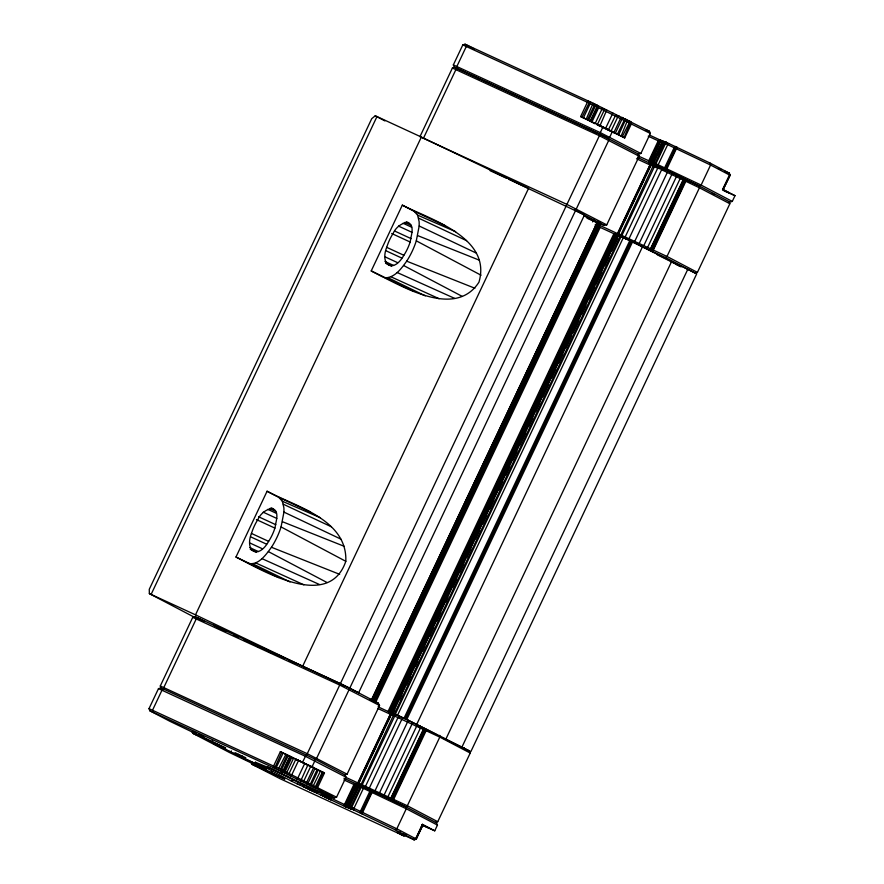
<?xml version="1.0" encoding="UTF-8"?>
<svg xmlns="http://www.w3.org/2000/svg" width="884" height="884" viewBox="0 0 884 884"><rect width="100%" height="100%" fill="white"/><g stroke="black" fill="none" stroke-linecap="round" stroke-linejoin="round"><path stroke-width="1.33" d="M345.81 561.307C347.545 519.317 295.344 506.521 267.078 491.228L235.973 557.03C262.979 570.777 328.903 610.667 345.81 561.307L281.068 526.93L283.941 512.101L283.908 507.891L282.327 501.239L278.891 497.427L267.078 491.228M384.264 277.698C410.275 290.703 456.995 316.174 478.951 282.195C492.123 237.52 430.232 219.475 402.319 205.132L371.214 270.935L383.026 277.123M508.819 179.33L584.49 214.978L358.639 692.769L340.318 683.564L198.038 618.004L196.303 618.8L163.849 687.465L164.302 689.454L160.7 687.918L158.479 688.625L149.009 708.648L149.882 710.813L170.015 721.355L225.774 748.085L196.06 734.681L196.149 732.946L195.165 732.493M212.348 742.206L212.436 740.472M196.06 734.681C193.231 734.615 190.535 728.427 193.209 733.521L229.652 752.593L284.847 779.047L255.144 765.654L255.233 763.909L254.249 763.456M271.432 773.18L271.521 771.434M273.51 767.743L273.598 765.997L280.35 751.698L324.461 773.014L317.71 787.324L315.721 788.152L274.592 768.24L149.882 710.813M300.538 783.644L346.351 805.412L356.009 785.456L358.108 784.705L355.622 785.301L346.163 805.335L347.202 807.567L300.449 785.379L300.538 783.644L267.52 766.704M303.831 782.528L303.919 780.782L310.682 766.483L296.195 759.323L313.345 767.445L308.317 765.246M308.151 784.506L308.24 782.76L314.991 768.461L324.461 773.014M330.649 799.965L331.843 795.876M344.362 806.307L344.451 804.562L353.92 784.539L355.18 783.412L357.578 784.495M413.701 839.502L415.679 838.673L422.442 824.363L423.06 824.717L416.309 839.049L414.209 839.8L395.093 829.745L353.876 810.053L353.965 808.319L363.434 788.285L364.694 787.169L405.911 806.86L436.586 822.938L437.458 825.092L434.751 830.816L422.508 825.347M359.335 785.357L357.733 784.638L357.821 782.904L390.286 714.239L392.021 713.333M360.352 813.048L360.44 811.302L369.899 791.279L371.169 790.152M422.674 727.399L423.281 729.422L390.827 798.086L388.861 798.926L389.49 799.246L391.203 798.274L423.657 729.609L423.303 727.72L408.32 720.349L399.314 716.327L398.043 717.454L365.589 786.119L365.501 787.854L388.021 798.495M395.093 829.745L396.828 828.794L406.286 808.761L405.911 806.86L393.557 801.18L393.634 799.434L426.099 730.781L427.359 729.654L469.338 750.892L470.211 753.046L437.746 821.711L435.525 822.407M617.872 235.542L617.485 233.586L649.939 164.921L651.596 163.871L650.48 161.507L653.718 162.811L654.171 164.8C656.911 166.048 652.072 163.827 653.243 162.402L662.702 142.368L664.812 141.617L710.206 163.142L729.311 173.176L730.074 175.308L723.167 189.574L730.04 175.264L729.156 173.087M628.226 239.829L625.154 238.536L625.242 236.802L657.707 168.137L658.967 167.021L663.298 168.822L699.41 186.06L699.443 187.784L666.989 256.448L665.597 257.587L651.055 250.857L629.485 240.349L629.165 238.404L661.619 169.739L663.298 168.822M653.21 251.863L653.298 250.128L685.752 181.463L687.023 180.336M724.681 171.131L728.681 172.955L729.444 174.933L722.681 189.231L734.991 195.684L732.284 201.408L730.062 202.116L699.388 186.027L658.182 166.336L658.271 164.601L667.74 144.578L669 143.451M664.658 169.33L664.735 167.584L674.205 147.562L675.475 146.446M416.784 724.449L416.673 726.118L384.22 794.782L382.971 795.976M676.448 175.131L676.337 176.8L643.884 245.465L642.635 246.658M593.12 103.24L649.475 131.296L650.348 133.462L640.878 153.484L638.657 154.192L599.628 134.092L454.21 67.085L453.337 64.93L462.807 44.896L465.028 44.2L593.12 103.24L586.202 119.185L590.733 121.495L597.496 107.185L596.744 105.074M606.722 110.135L599.805 126.092L597.264 124.854L604.026 110.555L603.927 108.787M276.769 518.433L274.902 528.113A23.735 9.989 -65.2 0 1 268.625 541.373C258.117 560.169 244.05 551.384 251.774 532.544A23.735 9.989 -65.2 0 1 258.051 519.273C261.808 509.991 278.449 501.725 276.769 518.433L263.233 512.19M412.01 232.337L410.132 242.017A23.735 9.989 -65.2 0 1 403.866 255.277C393.347 274.062 379.291 265.288 387.015 246.437A23.735 9.989 -65.2 0 1 393.281 233.177C397.049 223.895 413.69 215.619 412.01 232.337L398.474 226.083M402.319 205.132L414.132 211.32L417.568 215.132L419.149 221.796L419.182 225.995L416.298 240.835A36.399 15.326 -65.2 0 1 406.695 261.167C401.491 268.349 395.104 277.554 385.336 277.83M372.805 790.926L361.987 813.821M627.673 119.97L621.154 136.114L624.734 137.882L631.496 123.583L630.867 121.55M677.111 147.219L666.293 170.104M389.49 799.246L391.446 798.396L423.9 729.731L423.712 727.919L424.674 728.383L392.021 798.683L390.363 799.666M684.338 179.076L650.525 250.603M374.507 791.876L408.32 720.349M634.171 242.57L667.972 171.043M358.351 783.036L407.336 805.766L437.746 821.711M470.211 753.046L439.79 737.101L390.518 714.15L391.391 714.692M618.59 234.05L617.728 233.498L666.989 256.448L697.41 272.394L729.864 203.729L728.991 201.574M274.592 768.24L281.709 752.317L288.317 755.489L307.809 765.146L300.671 781.058M620.225 236.315L653.077 166.037L654.856 165.142L658.967 167.021M329.356 799.368L329.809 797.799M598.612 226.647L598.07 226.392L599.761 222.359M393.557 801.18L392.496 800.683L393.004 799.147L425.458 730.482L426.298 729.156L427.359 729.654M652.149 251.376L685.962 179.85M241.708 757.621L214.304 744.074L263.609 767.423L241.708 757.621L242.216 756.074L234.956 752.638M302.604 786.384L303.124 784.848M360.992 813.346L371.81 790.462M665.298 169.629L676.116 146.744M309.831 785.29L317.157 769.467M300.449 785.379L297.3 783.931L297.93 782.439M599.628 134.092L602.965 126.876L624.734 137.882M624.104 137.561L630.27 122.953L629.883 121.042M625.916 119.13L618.656 134.909L621.154 136.114M372.153 790.616L361.335 813.501M412.773 722.493L378.971 794.02M676.459 146.899L665.641 169.794M672.437 173.187L638.624 244.702M275.72 768.771L283.123 752.991M328.682 799.048L330.439 795.213M651.243 161.75L660.094 141.495L663.188 142.788M424.674 728.383L425.757 728.902L425.127 730.328L392.673 798.992L391.943 800.429L390.861 799.909M685.409 179.585L651.607 251.111M310.859 785.777L318.273 769.997M151.142 594.357L376.982 116.566L421.348 137.053L528.544 188.403L302.693 666.193L195.497 614.844L149.352 593.617L149.263 589.319L371.733 118.677L375.203 115.837L376.982 116.566M161.153 688.161L160.28 686.006L192.734 617.341L194.966 616.634L203.917 621.087M606.744 224.868L604.181 225.387L574.589 209.873L576.324 208.911L608.789 140.247L608.402 138.346L600.048 134.324L454.619 67.328L452.398 68.024L419.944 136.689L566.854 204.359L606.744 224.868L639.198 156.203L637.983 153.86M195.497 614.844L421.348 137.053M423.502 138.147L455.956 69.482L457.768 68.609M586.202 119.185L580.633 116.555L587.396 102.257L588.656 101.13M581.981 117.185L589.739 101.638M583.396 117.859L590.877 102.168M285.93 754.328L277.963 769.842M312.151 766.561L314.859 760.848L314.483 758.936L345.158 775.014L346.031 777.18L336.561 797.202L280.438 769.246L287.201 754.936M587.473 119.804L594.236 105.505L594.136 103.726M288.317 755.489L281.554 769.787L279.874 770.771M588.589 120.357L595.352 106.047L595.02 104.168M289.908 756.295L283.145 770.605L281.156 771.423M590.181 121.163L596.943 106.853L596.302 104.82M290.328 756.527L283.565 770.826L281.488 771.599M290.46 756.627L283.698 770.925L281.598 771.688M590.6 121.395L597.363 107.086L596.634 104.997M290.803 756.859L284.04 771.168L281.974 771.942M601.474 107.583L601.794 109.461L595.031 123.76L591.838 122.147L598.601 107.837L597.96 105.793M291.842 757.422L285.079 771.721L283.112 772.561M293.532 758.284L286.77 772.583L284.968 773.5M295.764 759.389L289.013 773.699L287.433 774.727M298.461 760.704L291.698 775.003L290.394 776.174M302.682 762.008L306.118 754.914L314.936 759.19L316.671 758.229L349.125 689.564L348.749 687.664L302.693 666.193M304.637 763.654L297.179 779.412M606.358 129.208L608.247 130.092L616.004 114.533M612.435 131.429L609.728 137.153L607.993 138.114M349.788 688.128L575.639 210.337M314.991 768.461L313.555 767.798L306.792 782.108L307.002 783.975M613.286 132.423L613.827 132.666L620.59 118.357L622.148 117.373M613.827 132.666L615.264 133.329L622.027 119.02L623.297 117.904M320.472 771.036L312.859 786.727M322.417 771.986L315.654 786.296L313.765 787.169M323.235 772.395L316.472 786.694L315.212 787.887M592.645 221.917L593.827 219.42M325.754 792.926L324.638 795.28L322.992 796.274M371.203 700.526L595.871 225.232L600.203 227.31L375.523 702.603M597.595 221.298L596.413 223.796L618.446 234.017M371.291 700.415L597.142 222.635L583.882 215.674M327.511 793.799L326.406 796.153L324.583 797.07M597.971 221.497L596.788 223.995L595.098 224.967M598.214 221.619L597.043 224.116L595.507 225.166L598.07 226.392M371.877 700.868L596.545 225.575M328.196 794.141L327.08 796.495L325.533 797.545M372.286 701.067L596.954 225.774M598.788 221.895L596.468 225.63M328.594 794.329L326.097 797.81M599.429 222.204L597.529 226.138M373.17 701.498L597.838 226.205M329.489 794.76L327.345 798.418M600.391 222.646L599.12 226.89L617.397 235.321M374.131 701.951L598.799 226.658M374.606 702.172L599.275 226.879M344.517 774.693L347.092 774.174L379.545 705.509L378.33 703.167L348.749 687.664M388.883 711.808L614.734 234.017L616.015 234.558L389.778 712.206L388.065 711.432L613.916 233.641L614.734 234.017M389.236 711.963L615.087 234.172M390.684 711.079L615.949 234.514M358.108 784.683L355.943 785.401L346.539 805.479M389.778 712.206L390.562 712.327L616.402 234.547L618.888 235.608M659.685 142.865L650.779 161.75L651.508 163.849M358.053 782.859L390.518 714.15M617.717 233.542L650.182 164.833L652.281 164.081L654.856 165.142M358.65 785.058L358.374 783.147L390.231 715.731M390.562 712.327L391.601 712.769L617.452 234.978M643.994 178.9L618.026 233.84L618.303 235.741M645.176 176.402L649.895 166.424M364.164 787.246L359.379 785.047L357.445 785.876L347.976 805.899L348.561 807.943L350.948 808.948L349.688 808.219L348.937 806.109L353.965 808.319L396.828 828.794L416.309 839.049L414.751 838.408M360.363 779.5L358.595 783.246L359.026 785.224M365.081 769.522L367.446 764.527M372.164 754.538L376.297 745.798M379.247 739.554L383.38 730.814M388.098 720.825L390.463 715.83M618.844 232.691L621.209 227.696M624.159 221.453L628.292 212.713M631.242 206.469L635.364 197.729M638.314 191.485L644.215 179.01M647.165 172.767L650.127 166.523M364.694 787.169L360.506 785.335L358.396 786.086L348.981 806.164L349.721 808.263M391.601 712.769L393.037 713.399L394.805 709.653M399.524 699.675L401.888 694.691M406.607 684.702L410.728 675.973M415.447 665.995L417.812 661M422.53 651.022L424.884 646.038M429.602 636.049L433.735 627.32M436.674 621.087L440.807 612.347M445.525 602.369L447.879 597.385M452.597 587.407L456.73 578.666M459.68 572.434L463.802 563.705M466.752 557.461L470.885 548.732M475.592 538.754L479.725 530.013M482.675 523.781L486.797 515.052M489.747 508.808L493.88 500.079M498.598 490.101L502.72 481.36M505.67 475.128L509.803 466.398M512.742 460.155L516.875 451.426M519.825 445.193L525.726 432.718M528.665 426.475L532.798 417.745M535.748 411.502L539.87 402.772M542.82 396.54L548.721 384.065M551.671 377.822L555.793 369.092M558.743 362.849L562.876 354.119M565.815 347.887L571.716 335.412M572.898 332.914L578.788 320.439M581.738 314.207L585.871 305.466M588.821 299.234L594.711 286.759M595.893 284.261L601.794 271.786M604.733 265.554L608.866 256.813M611.816 250.581L617.717 238.105M657.619 154.567L662.635 143.97M620.281 235.962L618.402 235.188L392.562 712.979L394.43 713.742L620.281 235.962L696.714 273.819L470.863 751.61L446.961 740.019M394.43 713.742L395.347 714.161L621.198 236.371M395.347 714.161L397.59 715.189L623.441 237.398M397.59 715.189L404.054 718.173L629.905 240.382M404.054 718.173L405.137 718.67L630.988 240.89M437.271 735.013L405.701 718.935L631.552 241.155M406.795 719.466L632.646 241.675M416.773 724.261L642.624 246.481M671.564 261.653L445.713 739.444L443.304 738.173M462.001 746.958L687.851 269.178M615.264 133.329L617.375 134.302L625.021 118.71M622.281 136.655L629.452 122.544L629.231 120.721M237.829 755.798L238.57 754.361M612.877 113.075L605.407 128.755L602.556 127.406M303.731 786.915L304.472 785.478M314.417 792.141L315.168 790.705M600.048 134.324L306.571 755.168L163.849 689.211L162.037 690.084L152.578 710.106L153.031 712.095M247.785 563.23C258.338 566.136 266.04 554.577 271.454 547.262A36.399 15.326 -65.2 0 0 281.068 526.93M316.77 793.257L317.765 791.942M313.334 791.622L314.395 790.34M586.368 217.387L604.181 225.387M230.271 752.185L231.442 750.958M305.919 787.964L307.102 786.738M359.589 785.401L358.064 782.815M618.977 115.926L617.717 117.042L610.954 131.351L608.247 130.092M651.055 163.662L650.458 161.617L659.939 141.484L662.05 140.722L659.486 139.705L658.215 140.821L648.745 160.844L648.668 162.59L652.801 164.523M312.317 791.136L313.665 789.987M405.944 806.904L407.336 805.766L439.79 737.101L439.757 735.377M321.124 795.357L322.572 794.263M649.563 250.128L651.11 249.089L683.564 180.424L683.365 178.601M223.553 748.925L225.122 747.886M307.864 788.904L309.433 787.876M311.411 790.694L313.013 789.677M402.22 834.905L403.833 833.888M660.624 140.225L659.033 141.197L649.563 161.22L649.806 163.109M356.318 783.942L354.727 784.915L345.268 804.937L345.5 806.827M645.994 248.327L647.652 247.332L680.116 178.667L679.796 176.8M386.33 797.633L387.999 796.65L420.452 727.985L420.143 726.107M656.061 165.684L654.425 166.645L621.971 235.31L622.601 237.365L625.154 238.536M378.098 708.603L390.827 714.482L392.452 713.532M399.314 716.327L396.397 715.001L394.772 715.952L362.307 784.616L362.937 786.683M667.133 142.6L665.497 143.551L656.027 163.573L656.315 165.485L658.182 166.336M362.827 786.318L361.191 787.257L351.721 807.291L352.009 809.203L353.876 810.053M649.154 249.929L650.856 248.968L683.321 180.303L682.956 178.402M403.634 718.128L401.955 719.057L369.501 787.721L369.832 789.655M699.388 186.027L701.122 185.076L710.592 165.043L710.206 163.142M220.724 747.521L222.459 746.571M336.561 797.202L334.34 797.909L321.743 792.738L270.382 768.384L255.52 762.273L291.455 781.113L293.19 780.152M308.693 789.313L310.417 788.362M662.293 169.374C661.862 169.827 644.392 163.617 653.055 164.568M661.11 140.445L659.376 141.352L649.917 161.374L650.293 163.33M356.816 784.152L355.081 785.069L345.611 805.092L345.998 807.048M310.66 790.318L312.483 789.412M396.397 715.001L395.192 714.46L393.413 715.344L360.562 785.622C364.042 786.749 357.854 784.263 358.694 786.285M666.37 142.258L664.569 143.131L655.11 163.164L656.315 165.485M362.064 785.964L360.263 786.848L350.804 806.882L352.009 809.203M659.497 167.264L657.707 168.137M399.844 716.581L398.043 717.454M358.882 786.506L360.683 785.622M468.177 45.493L466.365 46.366L456.895 66.388L457.359 68.377M729.289 173.198L728.681 172.955M648.524 249.608L650.48 248.769L682.945 180.104L682.326 178.082M422.276 824.441L416.276 839.004L414.176 839.767L396.828 832.098L398.408 832.982L400.364 832.153M398.408 832.982L403.601 835.601L405.568 834.761M664.812 141.617L666.072 142.346L663.685 141.341L661.74 142.158L652.281 162.181L652.856 164.225L654.171 164.8M309.919 789.931L311.897 789.103M310.107 790.031L312.085 789.202M648.237 136.213L659.928 141.595L661.873 140.777M653.077 164.38L651.077 165.164L618.623 233.829L619.386 235.951M395.192 714.46L393.424 713.686L391.413 714.482L358.959 783.147L359.722 785.268L358.827 784.926M665.265 141.783L662.702 142.368L653.287 162.446L654.027 164.546L655.552 165.142M360.959 785.489L358.396 786.086M413.845 839.667L415.856 838.883L423.027 824.739M403.855 835.822C409.115 834.242 402.275 837.015 400.828 834.474L280.35 778.826L252.294 764.483C249.642 759.135 252.294 765.754 255.144 765.654M357.445 785.876L355.644 785.202L357.744 784.439L355.379 785.202L343.942 779.931M664.845 141.661L662.746 142.423L663.464 142.821M359.379 785.047L357.887 784.451L355.799 785.213L346.937 805.468L347.622 807.545L348.561 807.943M697.41 272.394L695.189 273.101L665.597 257.587M254.758 644.889L260.868 647.022L259.819 646.823M662.05 140.722L663.685 141.341M651.232 163.617L652.856 164.225M615.64 234.304L616.402 234.547M346.76 807.379L346.329 805.236L349.423 806.528M346.926 807.335L347.622 807.545M257.752 646.547L258.78 646.668M305.433 667.895L306.472 668.083M675.586 263.819L679.752 265.62M349.688 808.219L351.246 808.86M728.25 192.502L728.792 192.701L723.245 189.872M670.901 261.774L671.707 262.095M252.15 764.306L251.034 762.074M406.695 261.167L474.885 288.239M271.454 547.262L339.655 574.335M417.745 235.63L479.36 260.183M282.504 521.737L344.13 546.279M619.308 235.796L618.446 235.243L392.606 713.034L393.811 713.708L393.037 713.399M462.807 44.896L590.158 103.55L650.348 133.462M645.74 129.771L649.475 131.296M453.337 64.93L600.258 132.6L640.878 153.484M452.398 68.024L599.319 135.694L639.198 156.203M734.991 195.684L723.974 190.789M662.901 168.943L665.099 169.85M597.142 222.635L592.832 220.856M192.734 617.341L339.655 685.012L379.545 705.509M160.28 686.006L307.201 753.676L347.092 774.174M158.479 688.625L305.389 756.284L346.031 777.18M149.009 708.648L280.438 769.246M597.009 124.379L598.335 124.953M291.864 662.226L293.101 662.746M391.38 714.725L390.827 714.482M417.568 215.132L455.636 231.652M282.327 501.239L320.395 517.759M727.676 192.259L724.935 191.032M655.806 166.015L658.923 167.109M305.157 667.586L306.792 668.304M392.839 713.697L393.634 714.029L392.883 713.598M465.559 749.179L462.365 747.754M192.878 731.477L194.281 732.096L194.568 734.007M251.962 762.439L253.365 763.058L253.653 764.969M461.669 747.356L464.001 748.339L462.133 747.334M621.308 236.79L622.601 237.365M397.181 272.526L454.619 298.361M261.94 558.622L319.378 584.468M599.264 125.373L613.618 132.313L608.59 130.114M594.589 131.893L596.159 132.6M654.027 165.209L654.978 165.639M390.883 276.769L439.116 298.715M255.642 562.876L303.875 584.821M358.374 783.147L345.644 777.268M718.294 168.181L721.156 169.496M612.722 132.169L611.562 131.628M310.682 766.483L313.555 767.798M650.226 165.054L636.535 158.733M592.015 220.481L587.208 218.26M417.403 725.985L419.966 727.156M649.508 135.097L659.486 139.705M580.633 116.555L602.965 126.876M637.519 155.661L650.48 161.507M637.441 157.407L651.21 163.805M650.547 163.606L652.978 164.733M490.101 170.689L506.333 178.181M675.818 264.316L681.011 266.747M414.132 211.32L445.193 225.674M406.253 221.63L408.717 222.768M404.806 222.414L410.961 225.254M403.016 223.232L411.635 227.21M395.071 231.232L411.071 238.625M391.678 233.487L410.132 242.017M386.639 247.31L403.866 255.277M385.866 250.713L401.866 258.106M385.358 257.001L397.667 262.681M384.949 261.476L393.557 265.454M385.512 263.222L391.667 266.073M278.891 497.427L309.952 511.77M271.023 507.736L273.476 508.864M269.565 508.51L275.72 511.35M267.786 509.339L276.394 513.317M258.603 516.764L275.841 524.72M256.437 519.582L274.902 528.113M251.399 533.417L268.625 541.373M250.625 536.82L266.625 544.201M250.117 543.096L262.426 548.787M249.708 547.572L258.327 551.55M250.271 549.329L256.426 552.168M255.211 644.756L248.614 641.718L251.708 643.342M292.692 662.072L296.173 663.685M352.373 689.874L358.639 692.769M234.238 635.463L237.873 637.143M243.918 639.939L248.758 642.171M369.656 699.167L378.33 703.167M378.087 706.824L391.546 713.112M462.442 747.864L464.94 749.024L462.442 747.908M343.953 778.229L357.733 784.638M198.657 734.107L203.663 736.416M261.498 766.804L266.504 769.124M722.493 189.905L723.764 190.491M712.371 193.474L713.852 194.16M680.802 266.106L672.691 262.426L673.575 262.946M280.35 751.698L281.709 752.317M422.254 825.037L428.552 827.833L423.005 825.004M606.004 128.898L607.319 129.517M418.596 218.138L466.564 240.658M283.366 504.245L331.323 526.754M343.533 685.608L341.312 684.559M242.216 756.074L245.807 757.754M617.375 134.302L618.656 134.909M661.619 169.739L699.443 187.784L729.864 203.729M405.137 718.67L405.701 718.935M419.182 225.995L476.067 252.99M283.941 512.101L340.826 539.085M342.141 684.548L343.699 685.288M341.964 684.536L343.08 685.067M276.548 654.337L282.25 657.055M657.232 254.736L671.973 262.084M681.255 266.648L677.752 265.034M371.214 270.935L414.088 291.477M235.973 557.03L278.847 577.572M269.145 651.685L271.952 653.022M291.455 781.113L297.3 783.931M600.8 126.423L602.026 127.009M680.183 266.128L675.807 263.951M284.493 658.083L257.211 645.685M387.988 277.72L425.292 295.853M252.747 563.815L290.051 581.959M595.087 132.478L596.391 133.119M461.802 747.091L465.216 748.77M598.7 125.395L599.684 125.882M593.938 131.915L595.407 132.633M676.448 264.393L674.337 263.344M288.814 660.193L291.532 661.541M597.23 124.644L597.871 124.975M291.234 661.464L293.632 662.724M465.028 44.2L474.299 49.062M732.284 201.408L701.122 185.076L653.541 162.601M679.818 177.054L690.548 182.679M477.249 77.726L479.614 78.963M375.203 115.837L384.905 120.92M217.586 627.032L225.851 631.375M213.674 625.231L224.193 630.745M194.966 616.634L203.486 621.109M149.352 593.617L194.314 617.198M437.458 825.092L406.286 808.761L358.937 786.274L349.478 806.307L350.141 808.385M422.442 824.363L434.751 830.816M315.721 788.152L334.34 797.909M403.623 265.509L462.244 296.405M268.382 551.605L327.003 582.501M416.298 240.835L481.051 275.211M403.601 835.601L406.065 835.026M722.681 189.231L723.311 189.607M257.763 646.005L258.758 646.547M349.688 806.562L348.937 806.109M251.664 762.45L251.078 762.119M591.838 122.147L591.009 121.683L597.772 107.384L597.043 105.295M192.204 731.278L192.734 733.256M275.675 654.149L277.675 655.751M730.074 175.308L710.592 165.043L663.243 142.567L653.773 162.59L654.436 164.667M617.728 233.498L618.491 235.608M653.994 162.844L654.624 164.877M192.59 731.488L193.209 733.521M654.138 162.999L654.746 165.054M625.242 236.802L625.695 238.79M365.589 786.119L366.031 788.097M252.592 762.715L253.034 764.693M193.508 731.753L193.95 733.731M255.31 762.119L255.598 764.03"/></g></svg>
